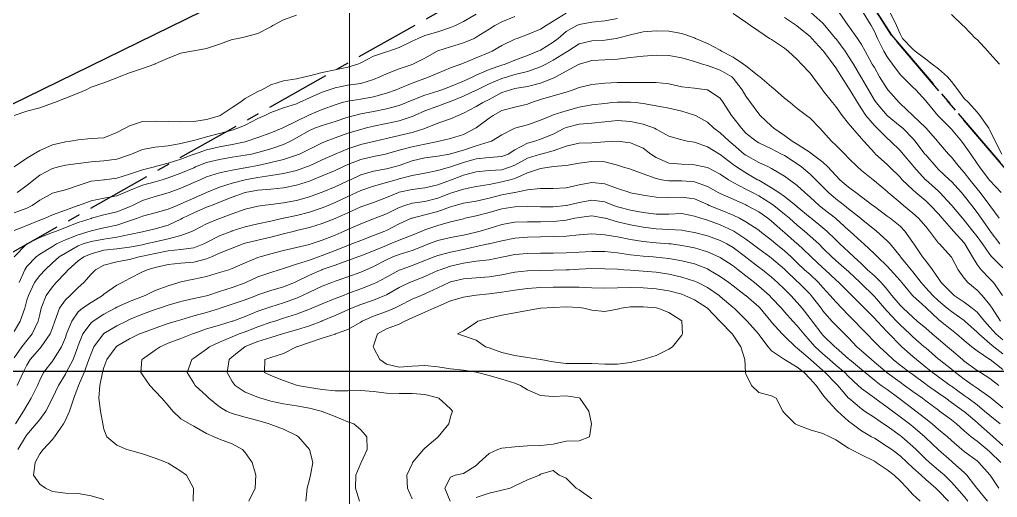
# Model space of a CAD drawing. Header units: centimetres. Extents: x 0 to 642158, y -847 to 649707.
# Drawn here: x 617053.97 to 617092.04, y 620740.89 to 620759.48 of the extents above; entities that cross this region are included whole.
import ezdxf

# ---------------------------------------------------------------- set-up
doc = ezdxf.new("R2010")
doc.units = ezdxf.units.CM
doc.header["$MEASUREMENT"] = 0
doc.linetypes.add('CENTERX2', pattern=[4, 2.5, -0.5, 0.5, -0.5])
doc.layers.add('MEV_grille', color=254, linetype='Continuous', lineweight=9)
doc.layers.add('WAL_topographie 0.5', color=253, linetype='Continuous', lineweight=20)
doc.layers.add('SPW_parcellaire cadastral', color=7, linetype='CENTERX2', lineweight=25, true_color=0xff0542)
picture_1 = doc.add_image_def('image2.png', size_in_pixel=(6614, 11023))

# ---------------------------------------------------------------- blocks, each defined once
blk = doc.blocks.new('*U112')
at = {"layer": 'MEV_grille', "transparency": 33554687}
blk.add_lwpolyline([(0, 1825.476), (0, -1825.476)], dxfattribs=at)
blk = doc.blocks.new('*U113')
at = {"layer": 'MEV_grille', "color": 0, "linetype": 'ByBlock', "lineweight": -2, "transparency": 16777216}
blk.add_blockref('*U112', (1700, 0), dxfattribs=at)

msp = doc.modelspace()

# ---------------------------------------------------------------- linework, layer by layer
msp.add_lwpolyline([(616959.655, 620703.552), (616982.944, 620718.069), (617008.046, 620732.586), (617035.72, 620747.406), (617113.599, 620785.514), (617149.59, 620803.66), (617192.99, 620824.68), (617220.21, 620838.29), (617257.26, 620856.739), (617304.592, 620879.574), (617342.397, 620898.93)])
at = {"layer": 'SPW_parcellaire cadastral'}
for points in [[(617082.838, 620766.859), (617087.915, 620758.877), (617126.08, 620714.089), (617140.94, 620702.104), (617180.2, 620666.244), (617198.721, 620649.645), (617202.743, 620647.528), (617211.738, 620638.85), (617219.57, 620629.325), (617224.544, 620619.8), (617242.443, 620568.633), (617131.683, 620480.394), (616973.114, 620705.004), (617082.838, 620766.859)], [(617180.2, 620666.244), (617140.94, 620702.104), (617126.08, 620714.089), (617087.915, 620758.877), (617082.838, 620766.859)]]:
    msp.add_lwpolyline(points, dxfattribs=at)
at = {"layer": 'WAL_topographie 0.5'}
for points in [[(617053.75, 620751.962), (617054.25, 620752.141), (617054.455, 620752.25), (617054.75, 620752.454), (617055.25, 620752.725), (617055.345, 620752.75), (617055.75, 620752.862), (617056.25, 620753.028), (617056.75, 620753.191), (617057.25, 620753.246), (617057.279, 620753.25), (617057.75, 620753.307), (617058.25, 620753.469), (617058.75, 620753.63), (617059.223, 620753.75), (617059.25, 620753.758), (617059.75, 620753.9), (617060.25, 620754.052), (617060.75, 620754.238), (617060.782, 620754.25), (617061.25, 620754.408), (617061.75, 620754.527), (617062.25, 620754.62), (617062.75, 620754.728), (617062.83, 620754.75), (617063.25, 620754.893), (617063.75, 620755.07), (617064.19, 620755.25), (617064.25, 620755.276), (617064.75, 620755.533), (617065.2, 620755.75), (617065.25, 620755.774), (617065.75, 620755.982), (617066.25, 620756.167), (617066.534, 620756.25), (617066.75, 620756.308), (617067.25, 620756.386), (617067.75, 620756.48), (617068.25, 620756.622), (617068.625, 620756.75), (617068.75, 620756.801), (617069.25, 620757.006), (617069.75, 620757.19), (617069.917, 620757.25), (617070.25, 620757.398), (617070.75, 620757.606), (617071.152, 620757.75), (617071.25, 620757.783), (617071.75, 620757.987), (617072.25, 620758.199), (617072.365, 620758.25), (617072.75, 620758.474), (617073.25, 620758.716), (617073.343, 620758.75), (617073.75, 620758.899), (617074.25, 620759.106), (617074.472, 620759.25), (617074.75, 620759.412), (617075.25, 620759.723)], [(617053.75, 620753.75), (617054.25, 620754.092), (617054.514, 620754.25), (617054.75, 620754.39), (617055.25, 620754.606), (617055.75, 620754.723), (617055.95, 620754.75), (617056.25, 620754.807), (617056.75, 620754.848), (617057.25, 620754.885), (617057.75, 620755.082), (617058.084, 620755.25), (617058.25, 620755.346), (617058.75, 620755.511), (617059.25, 620755.533), (617059.75, 620755.512), (617060.25, 620755.5), (617060.75, 620755.519), (617061.25, 620755.596), (617061.75, 620755.74), (617061.774, 620755.75), (617062.25, 620756.058), (617062.544, 620756.25), (617062.75, 620756.411), (617063.25, 620756.686), (617063.397, 620756.75), (617063.75, 620756.943), (617064.25, 620757.102), (617064.75, 620757.181), (617065.072, 620757.25), (617065.25, 620757.293), (617065.75, 620757.421), (617066.25, 620757.53), (617066.75, 620757.634), (617067.137, 620757.75), (617067.25, 620757.802), (617067.75, 620758.053), (617068.25, 620758.221), (617068.343, 620758.25), (617068.75, 620758.399), (617069.25, 620758.639), (617069.482, 620758.75), (617069.75, 620758.859), (617070.25, 620759.009), (617070.75, 620759.167), (617070.945, 620759.25), (617071.25, 620759.4), (617071.75, 620759.693)], [(617081.75, 620759.713), (617082.25, 620759.381), (617082.434, 620759.25), (617082.75, 620759.026), (617083.167, 620758.75), (617083.25, 620758.699), (617083.75, 620758.362), (617083.891, 620758.25), (617084.25, 620757.923), (617084.417, 620757.75), (617084.75, 620757.393), (617084.858, 620757.25), (617085.228, 620756.75), (617085.25, 620756.725), (617085.62, 620756.25), (617085.75, 620756.099), (617086.001, 620755.75), (617086.25, 620755.443), (617086.394, 620755.25), (617086.75, 620754.852), (617086.839, 620754.75), (617087.25, 620754.298), (617087.298, 620754.25), (617087.75, 620753.845), (617087.846, 620753.75), (617088.25, 620753.343), (617088.33, 620753.25), (617088.75, 620752.85), (617088.861, 620752.75), (617089.25, 620752.422), (617089.433, 620752.25), (617089.75, 620751.919), (617089.894, 620751.75), (617090.25, 620751.341), (617090.332, 620751.25), (617090.75, 620750.788), (617090.779, 620750.75), (617091.07, 620750.25), (617091.25, 620749.956), (617091.409, 620749.75), (617091.75, 620749.4), (617091.889, 620749.25), (617092.241, 620748.75)], [(617084.78, 620759.75), (617085.25, 620759.335), (617085.326, 620759.25), (617085.742, 620758.75), (617085.75, 620758.741), (617086.115, 620758.25), (617086.25, 620758.046), (617086.432, 620757.75), (617086.728, 620757.25), (617086.75, 620757.214), (617087.02, 620756.75), (617087.25, 620756.345), (617087.315, 620756.25), (617087.75, 620755.75), (617087.75, 620755.75), (617088.25, 620755.338), (617088.353, 620755.25), (617088.75, 620754.855), (617088.842, 620754.75), (617089.222, 620754.25), (617089.25, 620754.215), (617089.651, 620753.75), (617089.75, 620753.653), (617090.173, 620753.25), (617090.25, 620753.177), (617090.64, 620752.75), (617090.75, 620752.622), (617091.043, 620752.25), (617091.25, 620751.977), (617091.409, 620751.75), (617091.75, 620751.269), (617091.764, 620751.25), (617092.134, 620750.75)], [(617085.876, 620759.75), (617086.235, 620759.25), (617086.25, 620759.231), (617086.597, 620758.75), (617086.75, 620758.515), (617086.896, 620758.25), (617087.171, 620757.75), (617087.25, 620757.61), (617087.456, 620757.25), (617087.75, 620756.789), (617087.781, 620756.75), (617088.211, 620756.25), (617088.25, 620756.213), (617088.749, 620755.75), (617088.75, 620755.749), (617089.25, 620755.267), (617089.266, 620755.25), (617089.705, 620754.75), (617089.75, 620754.694), (617090.134, 620754.25), (617090.25, 620754.125), (617090.558, 620753.75), (617090.75, 620753.534), (617090.963, 620753.25), (617091.25, 620752.891), (617091.367, 620752.75), (617091.749, 620752.25), (617091.75, 620752.249), (617092.104, 620751.75)], [(617086.816, 620759.75), (617087.131, 620759.25), (617087.25, 620759.016), (617087.372, 620758.75), (617087.623, 620758.25), (617087.75, 620758.026), (617087.955, 620757.75), (617088.25, 620757.341), (617088.346, 620757.25), (617088.75, 620756.856), (617088.872, 620756.75), (617089.25, 620756.32), (617089.302, 620756.25), (617089.718, 620755.75), (617089.75, 620755.717), (617090.214, 620755.25), (617090.25, 620755.211), (617090.644, 620754.75), (617090.75, 620754.613), (617091.009, 620754.25), (617091.25, 620753.887), (617091.344, 620753.75), (617091.722, 620753.25), (617091.75, 620753.216), (617092.183, 620752.75)], [(617087.87, 620759.75), (617088.117, 620759.25), (617088.25, 620758.921), (617088.348, 620758.75), (617088.75, 620758.329), (617088.846, 620758.25), (617089.25, 620757.94), (617089.496, 620757.75), (617089.75, 620757.559), (617090.101, 620757.25), (617090.25, 620757.071), (617090.501, 620756.75), (617090.75, 620756.414), (617090.914, 620756.25), (617091.25, 620755.877), (617091.361, 620755.75), (617091.709, 620755.25), (617091.75, 620755.173), (617091.959, 620754.75), (617092.212, 620754.25)], [(617090.25, 620759.676), (617090.701, 620759.25), (617090.75, 620759.206), (617091.183, 620758.75), (617091.25, 620758.699), (617091.668, 620758.25), (617091.75, 620758.157), (617092.127, 620757.75)], [(617053.75, 620755.75), (617054.25, 620755.919), (617054.75, 620756.05), (617055.25, 620756.222), (617055.321, 620756.25), (617055.75, 620756.42), (617056.25, 620756.612), (617056.556, 620756.75), (617056.75, 620756.846), (617057.25, 620757.023), (617057.75, 620757.21), (617057.85, 620757.25), (617058.25, 620757.403), (617058.75, 620757.575), (617059.234, 620757.75), (617059.25, 620757.756), (617059.75, 620757.98), (617060.25, 620758.169), (617060.659, 620758.25), (617060.75, 620758.266), (617061.25, 620758.361), (617061.75, 620758.525), (617062.25, 620758.701), (617062.482, 620758.75), (617062.75, 620758.806), (617063.25, 620758.942), (617063.75, 620759.196), (617063.826, 620759.25), (617064.25, 620759.464), (617064.75, 620759.653)], [(617053.75, 620751.279), (617054.25, 620751.469), (617054.75, 620751.672), (617054.958, 620751.75), (617055.25, 620751.886), (617055.75, 620752.061), (617056.25, 620752.245), (617056.265, 620752.25), (617056.75, 620752.434), (617057.25, 620752.528), (617057.75, 620752.618), (617058.063, 620752.75), (617058.25, 620752.826), (617058.75, 620753.033), (617059.25, 620753.166), (617059.52, 620753.25), (617059.75, 620753.321), (617060.25, 620753.501), (617060.75, 620753.718), (617060.823, 620753.75), (617061.25, 620753.914), (617061.75, 620754.038), (617062.25, 620754.121), (617062.75, 620754.2), (617062.998, 620754.25), (617063.25, 620754.309), (617063.75, 620754.451), (617064.25, 620754.625), (617064.51, 620754.75), (617064.75, 620754.879), (617065.25, 620755.161), (617065.455, 620755.25), (617065.75, 620755.359), (617066.25, 620755.514), (617066.75, 620755.678), (617067.011, 620755.75), (617067.25, 620755.81), (617067.75, 620755.907), (617068.25, 620756.01), (617068.75, 620756.141), (617069.027, 620756.25), (617069.25, 620756.344), (617069.75, 620756.545), (617070.25, 620756.697), (617070.409, 620756.75), (617070.75, 620756.879), (617071.25, 620757.086), (617071.619, 620757.25), (617071.75, 620757.313), (617072.25, 620757.534), (617072.75, 620757.712), (617072.873, 620757.75), (617073.25, 620757.907), (617073.75, 620758.086), (617074.153, 620758.25), (617074.25, 620758.295), (617074.75, 620758.605), (617074.933, 620758.75), (617075.25, 620759.012), (617075.666, 620759.25), (617075.75, 620759.289), (617076.25, 620759.384), (617076.75, 620759.426), (617077.25, 620759.524)], [(617053.873, 620752.75), (617054.25, 620753.027), (617054.524, 620753.25), (617054.75, 620753.421), (617055.25, 620753.688), (617055.481, 620753.75), (617055.75, 620753.814), (617056.25, 620753.881), (617056.75, 620753.952), (617057.25, 620753.98), (617057.75, 620754.047), (617058.25, 620754.224), (617058.325, 620754.25), (617058.75, 620754.423), (617059.25, 620754.522), (617059.75, 620754.572), (617060.25, 620754.657), (617060.625, 620754.75), (617060.75, 620754.782), (617061.25, 620754.92), (617061.75, 620755.051), (617062.25, 620755.181), (617062.47, 620755.25), (617062.75, 620755.375), (617063.25, 620755.634), (617063.513, 620755.75), (617063.75, 620755.866), (617064.25, 620756.041), (617064.75, 620756.204), (617064.86, 620756.25), (617065.25, 620756.429), (617065.75, 620756.654), (617066.02, 620756.75), (617066.25, 620756.826), (617066.75, 620756.923), (617067.25, 620756.997), (617067.75, 620757.144), (617068.001, 620757.25), (617068.25, 620757.371), (617068.75, 620757.569), (617069.25, 620757.735), (617069.285, 620757.75), (617069.75, 620757.981), (617070.232, 620758.25), (617070.25, 620758.259), (617070.75, 620758.422), (617071.25, 620758.572), (617071.667, 620758.75), (617071.75, 620758.791), (617072.25, 620759.11), (617072.477, 620759.25), (617072.75, 620759.394), (617073.25, 620759.597)], [(617083.75, 620759.558), (617084.218, 620759.25), (617084.25, 620759.227), (617084.75, 620758.816), (617084.817, 620758.75), (617085.25, 620758.281), (617085.275, 620758.25), (617085.648, 620757.75), (617085.75, 620757.607), (617085.972, 620757.25), (617086.25, 620756.828), (617086.297, 620756.75), (617086.59, 620756.25), (617086.75, 620756.007), (617086.918, 620755.75), (617087.25, 620755.36), (617087.366, 620755.25), (617087.75, 620754.869), (617087.88, 620754.75), (617088.25, 620754.39), (617088.375, 620754.25), (617088.75, 620753.803), (617088.791, 620753.75), (617089.247, 620753.25), (617089.25, 620753.247), (617089.75, 620752.799), (617089.801, 620752.75), (617090.25, 620752.265), (617090.263, 620752.25), (617090.683, 620751.75), (617090.75, 620751.676), (617091.091, 620751.25), (617091.25, 620751.041), (617091.459, 620750.75), (617091.75, 620750.338), (617091.824, 620750.25), (617092.25, 620749.819)], [(617053.755, 620750.25), (617054.245, 620750.75), (617054.25, 620750.753), (617054.75, 620751.006), (617055.25, 620751.195), (617055.401, 620751.25), (617055.75, 620751.391), (617056.25, 620751.591), (617056.75, 620751.747), (617056.765, 620751.75), (617057.25, 620751.878), (617057.75, 620752.002), (617058.25, 620752.2), (617058.358, 620752.25), (617058.75, 620752.445), (617059.25, 620752.592), (617059.75, 620752.735), (617059.79, 620752.75), (617060.25, 620752.918), (617060.75, 620753.136), (617060.995, 620753.25), (617061.25, 620753.36), (617061.75, 620753.521), (617062.25, 620753.624), (617062.75, 620753.712), (617062.964, 620753.75), (617063.25, 620753.805), (617063.75, 620753.917), (617064.25, 620754.041), (617064.75, 620754.201), (617064.868, 620754.25), (617065.25, 620754.441), (617065.75, 620754.684), (617065.908, 620754.75), (617066.25, 620754.882), (617066.75, 620755.058), (617067.25, 620755.206), (617067.429, 620755.25), (617067.75, 620755.328), (617068.25, 620755.437), (617068.75, 620755.544), (617069.25, 620755.708), (617069.342, 620755.75), (617069.75, 620755.932), (617070.25, 620756.112), (617070.629, 620756.25), (617070.75, 620756.291), (617071.25, 620756.497), (617071.75, 620756.728), (617071.791, 620756.75), (617072.25, 620756.975), (617072.75, 620757.186), (617072.964, 620757.25), (617073.25, 620757.337), (617073.75, 620757.46), (617074.25, 620757.642), (617074.459, 620757.75), (617074.75, 620757.902), (617075.25, 620758.21), (617075.317, 620758.25), (617075.75, 620758.538), (617076.25, 620758.659), (617076.75, 620758.682), (617077.191, 620758.75), (617077.25, 620758.759), (617077.75, 620758.89), (617078.25, 620758.998), (617078.75, 620759.046), (617079.25, 620759.032), (617079.75, 620758.944), (617080.25, 620758.766), (617080.283, 620758.75), (617080.75, 620758.555), (617081.25, 620758.286), (617081.304, 620758.25), (617081.75, 620758.024), (617082.152, 620757.75), (617082.25, 620757.674), (617082.75, 620757.282), (617082.79, 620757.25), (617083.25, 620756.857), (617083.385, 620756.75), (617083.75, 620756.428), (617083.972, 620756.25), (617084.25, 620756.025), (617084.61, 620755.75), (617084.75, 620755.642), (617085.125, 620755.25), (617085.25, 620755.124), (617085.582, 620754.75), (617085.75, 620754.595), (617086.095, 620754.25), (617086.25, 620754.089), (617086.59, 620753.75), (617086.75, 620753.613), (617087.198, 620753.25), (617087.25, 620753.211), (617087.75, 620752.792), (617087.794, 620752.75), (617088.25, 620752.359), (617088.38, 620752.25), (617088.75, 620751.949), (617088.973, 620751.75), (617089.25, 620751.431), (617089.396, 620751.25), (617089.75, 620750.783), (617089.781, 620750.75), (617090.239, 620750.25), (617090.25, 620750.234), (617090.51, 620749.75), (617090.75, 620749.423), (617090.896, 620749.25), (617091.25, 620748.952), (617091.444, 620748.75), (617091.75, 620748.388), (617091.838, 620748.25), (617092.159, 620747.75)], [(617053.945, 620749.25), (617054.168, 620749.75), (617054.25, 620749.874), (617054.609, 620750.25), (617054.75, 620750.355), (617055.25, 620750.658), (617055.406, 620750.75), (617055.75, 620750.906), (617056.25, 620751.109), (617056.72, 620751.25), (617056.75, 620751.26), (617057.25, 620751.373), (617057.75, 620751.486), (617058.25, 620751.644), (617058.555, 620751.75), (617058.75, 620751.829), (617059.25, 620751.962), (617059.75, 620752.105), (617060.098, 620752.25), (617060.25, 620752.311), (617060.75, 620752.531), (617061.244, 620752.75), (617061.25, 620752.753), (617061.75, 620752.961), (617062.25, 620753.114), (617062.745, 620753.25), (617062.75, 620753.251), (617063.25, 620753.34), (617063.75, 620753.409), (617064.25, 620753.496), (617064.75, 620753.611), (617065.133, 620753.75), (617065.25, 620753.796), (617065.75, 620754.026), (617066.25, 620754.247), (617066.257, 620754.25), (617066.75, 620754.457), (617067.25, 620754.619), (617067.75, 620754.735), (617067.814, 620754.75), (617068.25, 620754.854), (617068.75, 620754.97), (617069.25, 620755.082), (617069.75, 620755.242), (617069.772, 620755.25), (617070.25, 620755.451), (617070.75, 620755.623), (617071.041, 620755.75), (617071.25, 620755.834), (617071.75, 620756.093), (617072.011, 620756.25), (617072.25, 620756.374), (617072.75, 620756.641), (617073.087, 620756.75), (617073.25, 620756.794), (617073.75, 620756.87), (617074.25, 620757), (617074.75, 620757.199), (617074.854, 620757.25), (617075.25, 620757.468), (617075.75, 620757.743), (617075.772, 620757.75), (617076.25, 620757.887), (617076.75, 620757.912), (617077.25, 620757.944), (617077.75, 620757.999), (617078.25, 620758.05), (617078.75, 620758.098), (617079.25, 620758.087), (617079.75, 620757.989), (617080.25, 620757.847), (617080.558, 620757.75), (617080.75, 620757.693), (617081.25, 620757.515), (617081.699, 620757.25), (617081.75, 620757.201), (617082.108, 620756.75), (617082.25, 620756.495), (617082.433, 620756.25), (617082.75, 620755.813), (617082.802, 620755.75), (617083.25, 620755.327), (617083.331, 620755.25), (617083.75, 620754.968), (617084.046, 620754.75), (617084.25, 620754.632), (617084.75, 620754.312), (617084.831, 620754.25), (617085.25, 620753.933), (617085.437, 620753.75), (617085.75, 620753.41), (617085.91, 620753.25), (617086.25, 620752.96), (617086.529, 620752.75), (617086.75, 620752.59), (617087.19, 620752.25), (617087.25, 620752.205), (617087.75, 620751.838), (617087.866, 620751.75), (617088.25, 620751.439), (617088.442, 620751.25), (617088.75, 620750.812), (617088.791, 620750.75), (617089.13, 620750.25), (617089.25, 620750.088), (617089.51, 620749.75), (617089.75, 620749.402), (617089.856, 620749.25), (617090.25, 620748.846), (617090.36, 620748.75), (617090.75, 620748.488), (617091.059, 620748.25), (617091.25, 620748.094), (617091.533, 620747.75), (617091.75, 620747.515), (617091.98, 620747.25), (617092.25, 620747.015)], [(617053.75, 620747.345), (617053.987, 620747.75), (617054.166, 620748.25), (617054.25, 620748.559), (617054.309, 620748.75), (617054.553, 620749.25), (617054.75, 620749.523), (617054.957, 620749.75), (617055.25, 620750.01), (617055.513, 620750.25), (617055.75, 620750.397), (617056.25, 620750.673), (617056.445, 620750.75), (617056.75, 620750.845), (617057.25, 620750.942), (617057.75, 620751.02), (617058.25, 620751.121), (617058.75, 620751.228), (617058.859, 620751.25), (617059.25, 620751.342), (617059.75, 620751.487), (617060.25, 620751.714), (617060.317, 620751.75), (617060.75, 620751.956), (617061.25, 620752.176), (617061.434, 620752.25), (617061.75, 620752.375), (617062.25, 620752.565), (617062.748, 620752.75), (617062.75, 620752.751), (617063.25, 620752.843), (617063.75, 620752.884), (617064.25, 620752.939), (617064.75, 620753.033), (617065.25, 620753.199), (617065.374, 620753.25), (617065.75, 620753.406), (617066.25, 620753.61), (617066.556, 620753.75), (617066.75, 620753.837), (617067.25, 620754.038), (617067.75, 620754.155), (617068.221, 620754.25), (617068.25, 620754.256), (617068.75, 620754.401), (617069.25, 620754.532), (617069.75, 620754.635), (617070.25, 620754.739), (617070.308, 620754.75), (617070.75, 620754.856), (617071.25, 620755.005), (617071.719, 620755.25), (617071.75, 620755.269), (617072.25, 620755.65), (617072.405, 620755.75), (617072.75, 620755.939), (617073.25, 620756.074), (617073.75, 620756.185), (617073.903, 620756.25), (617074.25, 620756.368), (617074.75, 620756.513), (617075.25, 620756.661), (617075.521, 620756.75), (617075.75, 620756.843), (617076.25, 620756.959), (617076.75, 620757.002), (617077.25, 620757.031), (617077.75, 620757.034), (617078.25, 620757.031), (617078.75, 620757.037), (617079.25, 620756.976), (617079.75, 620756.869), (617080.25, 620756.817), (617080.73, 620756.75), (617080.75, 620756.747), (617081.25, 620756.422), (617081.369, 620756.25), (617081.69, 620755.75), (617081.75, 620755.674), (617082.071, 620755.25), (617082.25, 620755.065), (617082.651, 620754.75), (617082.75, 620754.688), (617083.25, 620754.449), (617083.631, 620754.25), (617083.75, 620754.188), (617084.25, 620753.864), (617084.411, 620753.75), (617084.75, 620753.467), (617084.978, 620753.25), (617085.25, 620752.973), (617085.468, 620752.75), (617085.75, 620752.505), (617086.083, 620752.25), (617086.25, 620752.12), (617086.708, 620751.75), (617086.75, 620751.713), (617087.25, 620751.317), (617087.338, 620751.25), (617087.75, 620750.874), (617087.863, 620750.75), (617088.25, 620750.282), (617088.273, 620750.25), (617088.682, 620749.75), (617088.75, 620749.666), (617089.07, 620749.25), (617089.25, 620749.05), (617089.523, 620748.75), (617089.75, 620748.538), (617090.091, 620748.25), (617090.25, 620748.118), (617090.75, 620747.773), (617090.777, 620747.75), (617091.25, 620747.321), (617091.315, 620747.25), (617091.75, 620746.882), (617091.904, 620746.75), (617092.25, 620746.477)], [(617053.75, 620746.315), (617054.06, 620746.75), (617054.25, 620746.998), (617054.455, 620747.25), (617054.693, 620747.75), (617054.75, 620748.012), (617054.803, 620748.25), (617055.003, 620748.75), (617055.25, 620749.088), (617055.392, 620749.25), (617055.75, 620749.632), (617055.856, 620749.75), (617056.25, 620750.097), (617056.465, 620750.25), (617056.75, 620750.371), (617057.25, 620750.503), (617057.75, 620750.567), (617058.25, 620750.632), (617058.75, 620750.723), (617058.877, 620750.75), (617059.25, 620750.838), (617059.75, 620750.953), (617060.25, 620751.076), (617060.703, 620751.25), (617060.75, 620751.273), (617061.25, 620751.533), (617061.75, 620751.736), (617061.79, 620751.75), (617062.25, 620751.92), (617062.75, 620752.102), (617063.25, 620752.223), (617063.426, 620752.25), (617063.75, 620752.292), (617064.25, 620752.352), (617064.75, 620752.439), (617065.25, 620752.581), (617065.713, 620752.75), (617065.75, 620752.765), (617066.25, 620752.973), (617066.75, 620753.202), (617066.852, 620753.25), (617067.25, 620753.436), (617067.75, 620753.577), (617068.25, 620753.672), (617068.552, 620753.75), (617068.75, 620753.808), (617069.25, 620753.98), (617069.75, 620754.095), (617070.25, 620754.17), (617070.713, 620754.25), (617070.75, 620754.256), (617071.25, 620754.395), (617071.75, 620754.563), (617072.25, 620754.721), (617072.34, 620754.75), (617072.75, 620754.996), (617073.25, 620755.249), (617073.254, 620755.25), (617073.75, 620755.384), (617074.25, 620755.565), (617074.695, 620755.75), (617074.75, 620755.771), (617075.25, 620755.936), (617075.75, 620756.073), (617076.25, 620756.161), (617076.75, 620756.219), (617077.06, 620756.25), (617077.25, 620756.27), (617077.75, 620756.271), (617077.948, 620756.25), (617078.25, 620756.215), (617078.75, 620756.129), (617079.25, 620756.031), (617079.75, 620755.918), (617080.25, 620755.767), (617080.288, 620755.75), (617080.75, 620755.489), (617081.003, 620755.25), (617081.25, 620755.079), (617081.592, 620754.75), (617081.75, 620754.618), (617082.186, 620754.25), (617082.25, 620754.203), (617082.75, 620753.926), (617083.128, 620753.75), (617083.25, 620753.687), (617083.75, 620753.391), (617083.941, 620753.25), (617084.25, 620753.02), (617084.545, 620752.75), (617084.75, 620752.573), (617085.1, 620752.25), (617085.25, 620752.127), (617085.743, 620751.75), (617085.75, 620751.744), (617086.25, 620751.29), (617086.295, 620751.25), (617086.75, 620750.834), (617086.845, 620750.75), (617087.25, 620750.371), (617087.372, 620750.25), (617087.75, 620749.89), (617087.879, 620749.75), (617088.25, 620749.33), (617088.315, 620749.25), (617088.733, 620748.75), (617088.75, 620748.733), (617089.25, 620748.275), (617089.277, 620748.25), (617089.75, 620747.811), (617089.825, 620747.75), (617090.25, 620747.412), (617090.455, 620747.25), (617090.75, 620746.991), (617091.042, 620746.75), (617091.25, 620746.591), (617091.75, 620746.259), (617091.762, 620746.25), (617092.25, 620745.869)], [(617053.87, 620745.25), (617054.104, 620745.75), (617054.25, 620746.038), (617054.38, 620746.25), (617054.75, 620746.68), (617054.812, 620746.75), (617055.157, 620747.25), (617055.25, 620747.489), (617055.343, 620747.75), (617055.526, 620748.25), (617055.75, 620748.576), (617055.938, 620748.75), (617056.25, 620749.052), (617056.467, 620749.25), (617056.75, 620749.577), (617056.922, 620749.75), (617057.25, 620749.92), (617057.75, 620750.052), (617058.25, 620750.15), (617058.624, 620750.25), (617058.75, 620750.275), (617059.25, 620750.385), (617059.75, 620750.483), (617060.25, 620750.536), (617060.75, 620750.603), (617061.142, 620750.75), (617061.25, 620750.804), (617061.75, 620751.062), (617062.231, 620751.25), (617062.25, 620751.257), (617062.75, 620751.421), (617063.25, 620751.537), (617063.75, 620751.641), (617064.236, 620751.75), (617064.25, 620751.753), (617064.75, 620751.864), (617065.25, 620751.993), (617065.75, 620752.155), (617065.986, 620752.25), (617066.25, 620752.358), (617066.75, 620752.592), (617067.091, 620752.75), (617067.25, 620752.824), (617067.75, 620752.994), (617068.25, 620753.138), (617068.628, 620753.25), (617068.75, 620753.284), (617069.25, 620753.409), (617069.75, 620753.505), (617070.25, 620753.605), (617070.745, 620753.75), (617070.75, 620753.751), (617071.25, 620753.915), (617071.75, 620754.056), (617072.25, 620754.111), (617072.75, 620754.147), (617072.992, 620754.25), (617073.25, 620754.406), (617073.75, 620754.672), (617074.025, 620754.75), (617074.25, 620754.822), (617074.75, 620755.026), (617075.191, 620755.25), (617075.25, 620755.278), (617075.75, 620755.413), (617076.25, 620755.455), (617076.75, 620755.508), (617077.25, 620755.556), (617077.75, 620755.521), (617078.25, 620755.408), (617078.685, 620755.25), (617078.75, 620755.217), (617079.25, 620754.945), (617079.75, 620754.796), (617079.965, 620754.75), (617080.25, 620754.705), (617080.75, 620754.531), (617081.223, 620754.25), (617081.25, 620754.235), (617081.75, 620753.842), (617081.877, 620753.75), (617082.25, 620753.512), (617082.706, 620753.25), (617082.75, 620753.226), (617083.25, 620752.935), (617083.526, 620752.75), (617083.75, 620752.596), (617084.189, 620752.25), (617084.25, 620752.2), (617084.75, 620751.784), (617084.791, 620751.75), (617085.25, 620751.374), (617085.397, 620751.25), (617085.75, 620750.905), (617085.908, 620750.75), (617086.25, 620750.44), (617086.457, 620750.25), (617086.75, 620749.975), (617086.986, 620749.75), (617087.25, 620749.509), (617087.516, 620749.25), (617087.75, 620748.98), (617087.934, 620748.75), (617088.25, 620748.375), (617088.372, 620748.25), (617088.75, 620747.899), (617088.922, 620747.75), (617089.25, 620747.469), (617089.505, 620747.25), (617089.75, 620747.044), (617090.1, 620746.75), (617090.25, 620746.623), (617090.683, 620746.25), (617090.75, 620746.196), (617091.25, 620745.832), (617091.38, 620745.75), (617091.75, 620745.519), (617092.092, 620745.25)], [(617053.807, 620743.75), (617054.115, 620744.25), (617054.25, 620744.466), (617054.423, 620744.75), (617054.659, 620745.25), (617054.75, 620745.456), (617054.901, 620745.75), (617055.25, 620746.189), (617055.294, 620746.25), (617055.599, 620746.75), (617055.75, 620747.112), (617055.799, 620747.25), (617055.996, 620747.75), (617056.25, 620748.109), (617056.418, 620748.25), (617056.75, 620748.473), (617057.198, 620748.75), (617057.25, 620748.796), (617057.75, 620749.145), (617057.959, 620749.25), (617058.25, 620749.403), (617058.75, 620749.663), (617058.935, 620749.75), (617059.25, 620749.836), (617059.75, 620749.951), (617060.25, 620750.008), (617060.75, 620750.044), (617061.25, 620750.17), (617061.443, 620750.25), (617061.75, 620750.386), (617062.25, 620750.592), (617062.669, 620750.75), (617062.75, 620750.776), (617063.25, 620750.901), (617063.75, 620751.015), (617064.25, 620751.144), (617064.666, 620751.25), (617064.75, 620751.27), (617065.25, 620751.393), (617065.75, 620751.545), (617066.25, 620751.738), (617066.277, 620751.75), (617066.75, 620751.965), (617067.25, 620752.192), (617067.415, 620752.25), (617067.75, 620752.366), (617068.25, 620752.557), (617068.719, 620752.75), (617068.75, 620752.76), (617069.25, 620752.867), (617069.75, 620752.931), (617070.25, 620753.047), (617070.75, 620753.238), (617070.783, 620753.25), (617071.25, 620753.423), (617071.75, 620753.556), (617072.25, 620753.606), (617072.75, 620753.639), (617073.079, 620753.75), (617073.25, 620753.817), (617073.75, 620754.091), (617074.25, 620754.247), (617074.265, 620754.25), (617074.75, 620754.375), (617075.25, 620754.56), (617075.75, 620754.678), (617076.25, 620754.69), (617076.75, 620754.727), (617077.25, 620754.75), (617077.25, 620754.75), (617077.25, 620754.75), (617077.75, 620754.688), (617078.25, 620754.48), (617078.543, 620754.25), (617078.75, 620754.108), (617079.25, 620753.893), (617079.75, 620753.85), (617080.25, 620753.829), (617080.623, 620753.75), (617080.75, 620753.725), (617081.25, 620753.465), (617081.568, 620753.25), (617081.75, 620753.144), (617082.25, 620752.886), (617082.502, 620752.75), (617082.75, 620752.621), (617083.25, 620752.309), (617083.332, 620752.25), (617083.75, 620751.91), (617083.944, 620751.75), (617084.25, 620751.482), (617084.526, 620751.25), (617084.75, 620751.056), (617085.084, 620750.75), (617085.25, 620750.587), (617085.595, 620750.25), (617085.75, 620750.111), (617086.166, 620749.75), (617086.25, 620749.673), (617086.703, 620749.25), (617086.75, 620749.205), (617087.211, 620748.75), (617087.25, 620748.709), (617087.639, 620748.25), (617087.75, 620748.134), (617088.11, 620747.75), (617088.25, 620747.602), (617088.629, 620747.25), (617088.75, 620747.136), (617089.196, 620746.75), (617089.25, 620746.703), (617089.75, 620746.275), (617089.779, 620746.25), (617090.25, 620745.88), (617090.41, 620745.75), (617090.75, 620745.491), (617091.094, 620745.25), (617091.25, 620745.142), (617091.75, 620744.785), (617091.793, 620744.75), (617092.25, 620744.372)], [(617053.894, 620742.75), (617054.197, 620743.25), (617054.25, 620743.327), (617054.619, 620743.75), (617054.75, 620743.924), (617054.993, 620744.25), (617055.25, 620744.75), (617055.25, 620744.75), (617055.484, 620745.25), (617055.75, 620745.682), (617055.786, 620745.75), (617056.049, 620746.25), (617056.232, 620746.75), (617056.25, 620746.8), (617056.436, 620747.25), (617056.75, 620747.685), (617056.826, 620747.75), (617057.25, 620748.021), (617057.683, 620748.25), (617057.75, 620748.287), (617058.25, 620748.512), (617058.75, 620748.712), (617058.853, 620748.75), (617059.25, 620748.938), (617059.75, 620749.121), (617060.163, 620749.25), (617060.25, 620749.277), (617060.75, 620749.386), (617061.25, 620749.49), (617061.75, 620749.635), (617062.12, 620749.75), (617062.25, 620749.793), (617062.75, 620750.017), (617063.25, 620750.224), (617063.331, 620750.25), (617063.75, 620750.366), (617064.25, 620750.496), (617064.75, 620750.614), (617065.25, 620750.73), (617065.315, 620750.75), (617065.75, 620750.894), (617066.25, 620751.097), (617066.608, 620751.25), (617066.75, 620751.313), (617067.25, 620751.534), (617067.75, 620751.726), (617067.809, 620751.75), (617068.25, 620751.923), (617068.75, 620752.173), (617068.972, 620752.25), (617069.25, 620752.333), (617069.75, 620752.408), (617070.25, 620752.53), (617070.75, 620752.721), (617070.842, 620752.75), (617071.25, 620752.884), (617071.75, 620752.98), (617072.25, 620753.069), (617072.75, 620753.162), (617073.07, 620753.25), (617073.25, 620753.301), (617073.75, 620753.516), (617074.25, 620753.684), (617074.685, 620753.75), (617074.75, 620753.758), (617075.25, 620753.807), (617075.75, 620753.891), (617076.25, 620753.958), (617076.75, 620753.943), (617077.25, 620753.813), (617077.449, 620753.75), (617077.75, 620753.655), (617078.25, 620753.478), (617078.75, 620753.291), (617078.959, 620753.25), (617079.25, 620753.201), (617079.75, 620753.202), (617080.25, 620753.163), (617080.75, 620752.984), (617081.167, 620752.75), (617081.25, 620752.709), (617081.75, 620752.487), (617082.25, 620752.269), (617082.287, 620752.25), (617082.75, 620752), (617083.104, 620751.75), (617083.25, 620751.634), (617083.684, 620751.25), (617083.75, 620751.194), (617084.25, 620750.756), (617084.257, 620750.75), (617084.75, 620750.288), (617084.789, 620750.25), (617085.25, 620749.826), (617085.335, 620749.75), (617085.75, 620749.361), (617085.871, 620749.25), (617086.25, 620748.869), (617086.375, 620748.75), (617086.75, 620748.37), (617086.863, 620748.25), (617087.25, 620747.862), (617087.356, 620747.75), (617087.75, 620747.337), (617087.832, 620747.25), (617088.25, 620746.811), (617088.315, 620746.75), (617088.75, 620746.37), (617088.889, 620746.25), (617089.25, 620745.962), (617089.519, 620745.75), (617089.75, 620745.584), (617090.2, 620745.25), (617090.25, 620745.214), (617090.75, 620744.856), (617090.9, 620744.75), (617091.25, 620744.486), (617091.545, 620744.25), (617091.75, 620744.073), (617092.144, 620743.75)], [(617057.25, 620740.809), (617056.75, 620740.957), (617056.25, 620741.037), (617055.75, 620741.05), (617055.25, 620741.12), (617054.972, 620741.25), (617054.75, 620741.41), (617054.515, 620741.75), (617054.57, 620742.25), (617054.75, 620742.584), (617054.888, 620742.75), (617055.25, 620743.14), (617055.333, 620743.25), (617055.674, 620743.75), (617055.75, 620743.893), (617055.914, 620744.25), (617056.082, 620744.75), (617056.25, 620745.209), (617056.264, 620745.25), (617056.481, 620745.75), (617056.666, 620746.25), (617056.75, 620746.487), (617056.862, 620746.75), (617057.231, 620747.25), (617057.25, 620747.266), (617057.75, 620747.566), (617058.128, 620747.75), (617058.25, 620747.807), (617058.75, 620748.015), (617059.25, 620748.196), (617059.409, 620748.25), (617059.75, 620748.364), (617060.25, 620748.513), (617060.75, 620748.629), (617061.25, 620748.735), (617061.298, 620748.75), (617061.75, 620748.897), (617062.25, 620749.058), (617062.75, 620749.242), (617062.771, 620749.25), (617063.25, 620749.467), (617063.75, 620749.646), (617064.081, 620749.75), (617064.25, 620749.801), (617064.75, 620749.958), (617065.25, 620750.122), (617065.607, 620750.25), (617065.75, 620750.302), (617066.25, 620750.498), (617066.75, 620750.692), (617066.909, 620750.75), (617067.25, 620750.885), (617067.75, 620751.075), (617068.188, 620751.25), (617068.25, 620751.276), (617068.75, 620751.529), (617069.231, 620751.75), (617069.25, 620751.757), (617069.75, 620751.878), (617070.25, 620752.014), (617070.75, 620752.196), (617070.934, 620752.25), (617071.25, 620752.338), (617071.75, 620752.419), (617072.25, 620752.532), (617072.75, 620752.658), (617073.233, 620752.75), (617073.25, 620752.753), (617073.75, 620752.851), (617074.25, 620752.913), (617074.75, 620752.902), (617075.25, 620752.936), (617075.75, 620753.055), (617076.25, 620753.146), (617076.75, 620753.088), (617077.25, 620752.91), (617077.734, 620752.75), (617077.75, 620752.746), (617078.25, 620752.65), (617078.75, 620752.572), (617079.25, 620752.554), (617079.75, 620752.576), (617080.25, 620752.504), (617080.75, 620752.285), (617080.824, 620752.25), (617081.25, 620752.08), (617081.75, 620751.871), (617082.001, 620751.75), (617082.25, 620751.617), (617082.75, 620751.287), (617082.797, 620751.25), (617083.25, 620750.892), (617083.417, 620750.75), (617083.75, 620750.484), (617084.01, 620750.25), (617084.25, 620750.018), (617084.536, 620749.75), (617084.75, 620749.558), (617085.078, 620749.25), (617085.25, 620749.057), (617085.531, 620748.75), (617085.75, 620748.494), (617085.983, 620748.25), (617086.25, 620747.983), (617086.481, 620747.75), (617086.75, 620747.461), (617086.953, 620747.25), (617087.25, 620746.949), (617087.447, 620746.75), (617087.75, 620746.472), (617087.987, 620746.25), (617088.25, 620746.041), (617088.632, 620745.75), (617088.75, 620745.666), (617089.25, 620745.3), (617089.32, 620745.25), (617089.75, 620744.948), (617090.029, 620744.75), (617090.25, 620744.588), (617090.722, 620744.25), (617090.75, 620744.228), (617091.25, 620743.803), (617091.311, 620743.75), (617091.75, 620743.364), (617091.88, 620743.25), (617092.25, 620742.91)], [(617060.721, 620740.75), (617060.739, 620741.25), (617060.461, 620741.75), (617060.25, 620741.911), (617059.75, 620742.223), (617059.687, 620742.25), (617059.25, 620742.411), (617058.75, 620742.583), (617058.25, 620742.723), (617058.144, 620742.75), (617057.75, 620742.925), (617057.371, 620743.25), (617057.25, 620743.54), (617057.203, 620743.75), (617057.123, 620744.25), (617057.056, 620744.75), (617057.087, 620745.25), (617057.191, 620745.75), (617057.25, 620745.944), (617057.371, 620746.25), (617057.722, 620746.75), (617057.75, 620746.773), (617058.25, 620747.063), (617058.642, 620747.25), (617058.75, 620747.295), (617059.25, 620747.479), (617059.75, 620747.658), (617060.06, 620747.75), (617060.25, 620747.805), (617060.75, 620747.948), (617061.25, 620748.089), (617061.75, 620748.243), (617061.772, 620748.25), (617062.25, 620748.409), (617062.75, 620748.583), (617063.188, 620748.75), (617063.25, 620748.774), (617063.75, 620748.94), (617064.25, 620749.086), (617064.666, 620749.25), (617064.75, 620749.285), (617065.25, 620749.53), (617065.736, 620749.75), (617065.75, 620749.755), (617066.25, 620749.932), (617066.75, 620750.106), (617067.133, 620750.25), (617067.25, 620750.292), (617067.75, 620750.481), (617068.25, 620750.694), (617068.394, 620750.75), (617068.75, 620750.9), (617069.25, 620751.096), (617069.627, 620751.25), (617069.75, 620751.297), (617070.25, 620751.469), (617070.75, 620751.612), (617071.25, 620751.734), (617071.317, 620751.75), (617071.75, 620751.842), (617072.25, 620751.977), (617072.75, 620752.117), (617073.25, 620752.19), (617073.75, 620752.207), (617074.25, 620752.194), (617074.75, 620752.192), (617075.25, 620752.246), (617075.265, 620752.25), (617075.75, 620752.369), (617076.25, 620752.454), (617076.75, 620752.383), (617077.098, 620752.25), (617077.25, 620752.196), (617077.75, 620752.066), (617078.25, 620751.974), (617078.75, 620751.907), (617079.25, 620751.912), (617079.75, 620751.932), (617080.25, 620751.834), (617080.494, 620751.75), (617080.75, 620751.671), (617081.25, 620751.499), (617081.75, 620751.264), (617081.775, 620751.25), (617082.25, 620750.938), (617082.499, 620750.75), (617082.75, 620750.557), (617083.176, 620750.25), (617083.25, 620750.196), (617083.75, 620749.772), (617083.772, 620749.75), (617084.25, 620749.295), (617084.301, 620749.25), (617084.75, 620748.797), (617084.792, 620748.75), (617085.177, 620748.25), (617085.25, 620748.149), (617085.598, 620747.75), (617085.75, 620747.588), (617086.092, 620747.25), (617086.25, 620747.095), (617086.57, 620746.75), (617086.75, 620746.59), (617087.135, 620746.25), (617087.25, 620746.153), (617087.732, 620745.75), (617087.75, 620745.736), (617088.25, 620745.375), (617088.425, 620745.25), (617088.75, 620745.013), (617089.119, 620744.75), (617089.25, 620744.651), (617089.75, 620744.279), (617089.791, 620744.25), (617090.25, 620743.904), (617090.449, 620743.75), (617090.75, 620743.486), (617091.022, 620743.25), (617091.25, 620743.073), (617091.649, 620742.75), (617091.75, 620742.665), (617092.171, 620742.25)], [(617062.899, 620740.75), (617063.134, 620741.25), (617063.162, 620741.75), (617063.025, 620742.25), (617062.75, 620742.634), (617062.642, 620742.75), (617062.25, 620742.98), (617061.75, 620743.16), (617061.549, 620743.25), (617061.25, 620743.372), (617060.75, 620743.665), (617060.582, 620743.75), (617060.25, 620743.946), (617059.941, 620744.25), (617059.75, 620744.46), (617059.511, 620744.75), (617059.25, 620745.022), (617059.04, 620745.25), (617058.75, 620745.663), (617058.689, 620745.75), (617058.728, 620746.25), (617058.75, 620746.267), (617059.25, 620746.617), (617059.438, 620746.75), (617059.75, 620746.888), (617060.25, 620747.079), (617060.696, 620747.25), (617060.75, 620747.268), (617061.25, 620747.446), (617061.75, 620747.593), (617062.25, 620747.744), (617062.267, 620747.75), (617062.75, 620747.932), (617063.25, 620748.13), (617063.591, 620748.25), (617063.75, 620748.306), (617064.25, 620748.461), (617064.75, 620748.646), (617064.987, 620748.75), (617065.25, 620748.877), (617065.75, 620749.104), (617066.123, 620749.25), (617066.25, 620749.297), (617066.75, 620749.473), (617067.25, 620749.657), (617067.462, 620749.75), (617067.75, 620749.87), (617068.25, 620750.132), (617068.505, 620750.25), (617068.75, 620750.345), (617069.25, 620750.495), (617069.75, 620750.694), (617069.894, 620750.75), (617070.25, 620750.889), (617070.75, 620750.996), (617071.25, 620751.088), (617071.75, 620751.21), (617071.905, 620751.25), (617072.25, 620751.352), (617072.75, 620751.502), (617073.25, 620751.598), (617073.75, 620751.614), (617074.25, 620751.607), (617074.75, 620751.624), (617075.25, 620751.68), (617075.588, 620751.75), (617075.75, 620751.782), (617076.25, 620751.842), (617076.75, 620751.759), (617076.778, 620751.75), (617077.25, 620751.608), (617077.75, 620751.494), (617078.25, 620751.401), (617078.75, 620751.334), (617079.25, 620751.31), (617079.75, 620751.285), (617079.945, 620751.25), (617080.25, 620751.198), (617080.75, 620751.068), (617081.25, 620750.883), (617081.505, 620750.75), (617081.75, 620750.611), (617082.237, 620750.25), (617082.25, 620750.24), (617082.75, 620749.853), (617082.891, 620749.75), (617083.25, 620749.46), (617083.481, 620749.25), (617083.75, 620748.992), (617083.999, 620748.75), (617084.25, 620748.478), (617084.441, 620748.25), (617084.75, 620747.856), (617084.827, 620747.75), (617085.203, 620747.25), (617085.25, 620747.197), (617085.714, 620746.75), (617085.75, 620746.718), (617086.25, 620746.284), (617086.288, 620746.25), (617086.75, 620745.868), (617086.889, 620745.75), (617087.25, 620745.449), (617087.517, 620745.25), (617087.75, 620745.084), (617088.207, 620744.75), (617088.25, 620744.717), (617088.75, 620744.34), (617088.868, 620744.25), (617089.25, 620743.946), (617089.498, 620743.75), (617089.75, 620743.538), (617090.093, 620743.25), (617090.25, 620743.105), (617090.657, 620742.75), (617090.75, 620742.676), (617091.25, 620742.312), (617091.324, 620742.25), (617091.75, 620741.763), (617091.761, 620741.75), (617092.098, 620741.25)], [(617065.109, 620740.75), (617065.161, 620741.25), (617065.25, 620741.589), (617065.289, 620741.75), (617065.383, 620742.25), (617065.256, 620742.75), (617065.25, 620742.758), (617064.827, 620743.25), (617064.75, 620743.295), (617064.25, 620743.54), (617063.75, 620743.727), (617063.69, 620743.75), (617063.25, 620743.876), (617062.75, 620744.015), (617062.25, 620744.152), (617062.027, 620744.25), (617061.75, 620744.41), (617061.339, 620744.75), (617061.25, 620744.841), (617060.799, 620745.25), (617060.75, 620745.333), (617060.496, 620745.75), (617060.67, 620746.25), (617060.75, 620746.301), (617061.25, 620746.659), (617061.365, 620746.75), (617061.75, 620746.924), (617062.25, 620747.137), (617062.523, 620747.25), (617062.75, 620747.337), (617063.25, 620747.529), (617063.75, 620747.703), (617063.905, 620747.75), (617064.25, 620747.859), (617064.75, 620748.024), (617065.25, 620748.212), (617065.343, 620748.25), (617065.75, 620748.421), (617066.25, 620748.625), (617066.574, 620748.75), (617066.75, 620748.818), (617067.25, 620749.002), (617067.75, 620749.196), (617067.861, 620749.25), (617068.25, 620749.461), (617068.75, 620749.731), (617068.799, 620749.75), (617069.25, 620749.909), (617069.75, 620750.104), (617070.106, 620750.25), (617070.25, 620750.307), (617070.75, 620750.434), (617071.25, 620750.536), (617071.75, 620750.649), (617072.23, 620750.75), (617072.25, 620750.754), (617072.75, 620750.876), (617073.25, 620750.978), (617073.75, 620751.011), (617074.25, 620751.028), (617074.75, 620751.044), (617075.25, 620751.057), (617075.75, 620751.1), (617076.25, 620751.142), (617076.75, 620751.112), (617077.25, 620751.025), (617077.75, 620750.925), (617078.25, 620750.842), (617078.75, 620750.797), (617079.25, 620750.761), (617079.338, 620750.75), (617079.75, 620750.695), (617080.25, 620750.598), (617080.75, 620750.447), (617081.19, 620750.25), (617081.25, 620750.219), (617081.75, 620749.905), (617081.953, 620749.75), (617082.25, 620749.517), (617082.582, 620749.25), (617082.75, 620749.113), (617083.163, 620748.75), (617083.25, 620748.661), (617083.629, 620748.25), (617083.75, 620748.109), (617084.08, 620747.75), (617084.25, 620747.57), (617084.5, 620747.25), (617084.75, 620746.969), (617084.946, 620746.75), (617085.25, 620746.47), (617085.501, 620746.25), (617085.75, 620746.037), (617086.096, 620745.75), (617086.25, 620745.596), (617086.622, 620745.25), (617086.75, 620745.13), (617087.25, 620744.766), (617087.273, 620744.75), (617087.75, 620744.407), (617087.959, 620744.25), (617088.25, 620744.029), (617088.617, 620743.75), (617088.75, 620743.646), (617089.211, 620743.25), (617089.25, 620743.212), (617089.738, 620742.75), (617089.75, 620742.739), (617090.25, 620742.297), (617090.309, 620742.25), (617090.75, 620741.854), (617090.857, 620741.75), (617091.243, 620741.25), (617091.25, 620741.242), (617091.655, 620740.75)], [(617067.205, 620740.75), (617067.048, 620741.25), (617067.062, 620741.75), (617067.25, 620742.222), (617067.263, 620742.25), (617067.5, 620742.75), (617067.488, 620743.25), (617067.25, 620743.519), (617066.981, 620743.75), (617066.75, 620743.837), (617066.25, 620744.032), (617065.75, 620744.238), (617065.716, 620744.25), (617065.25, 620744.365), (617064.75, 620744.449), (617064.25, 620744.528), (617063.75, 620744.638), (617063.367, 620744.75), (617063.25, 620744.787), (617062.75, 620744.983), (617062.358, 620745.25), (617062.25, 620745.399), (617062.049, 620745.75), (617062.13, 620746.25), (617062.25, 620746.355), (617062.732, 620746.75), (617062.75, 620746.758), (617063.25, 620746.953), (617063.75, 620747.111), (617064.211, 620747.25), (617064.25, 620747.261), (617064.75, 620747.409), (617065.25, 620747.568), (617065.737, 620747.75), (617065.75, 620747.755), (617066.25, 620747.967), (617066.75, 620748.187), (617066.892, 620748.25), (617067.25, 620748.389), (617067.75, 620748.569), (617068.191, 620748.75), (617068.25, 620748.776), (617068.75, 620749.055), (617069.155, 620749.25), (617069.25, 620749.291), (617069.75, 620749.485), (617070.25, 620749.713), (617070.341, 620749.75), (617070.75, 620749.889), (617071.25, 620750.004), (617071.75, 620750.078), (617072.25, 620750.137), (617072.75, 620750.238), (617072.806, 620750.25), (617073.25, 620750.341), (617073.75, 620750.379), (617074.25, 620750.39), (617074.75, 620750.396), (617075.25, 620750.402), (617075.75, 620750.427), (617076.25, 620750.454), (617076.75, 620750.452), (617077.25, 620750.406), (617077.75, 620750.333), (617078.25, 620750.276), (617078.641, 620750.25), (617078.75, 620750.243), (617079.25, 620750.188), (617079.75, 620750.097), (617080.25, 620749.976), (617080.75, 620749.777), (617080.802, 620749.75), (617081.25, 620749.486), (617081.584, 620749.25), (617081.75, 620749.125), (617082.239, 620748.75), (617082.25, 620748.741), (617082.75, 620748.302), (617082.801, 620748.25), (617083.217, 620747.75), (617083.25, 620747.708), (617083.659, 620747.25), (617083.75, 620747.161), (617084.183, 620746.75), (617084.25, 620746.701), (617084.75, 620746.264), (617084.765, 620746.25), (617085.25, 620745.822), (617085.334, 620745.75), (617085.75, 620745.322), (617085.822, 620745.25), (617086.25, 620744.754), (617086.255, 620744.75), (617086.75, 620744.331), (617086.871, 620744.25), (617087.25, 620743.994), (617087.605, 620743.75), (617087.75, 620743.656), (617088.25, 620743.301), (617088.315, 620743.25), (617088.75, 620742.877), (617088.88, 620742.75), (617089.25, 620742.381), (617089.392, 620742.25), (617089.75, 620741.949), (617089.978, 620741.75), (617090.25, 620741.486), (617090.466, 620741.25), (617090.75, 620740.925), (617090.895, 620740.75)], [(617069.25, 620740.829), (617069.074, 620741.25), (617069.052, 620741.75), (617069.25, 620742.203), (617069.271, 620742.25), (617069.691, 620742.75), (617069.75, 620742.812), (617070.25, 620743.234), (617070.271, 620743.25), (617070.68, 620743.75), (617070.75, 620744.03), (617070.818, 620744.25), (617070.75, 620744.335), (617070.288, 620744.75), (617070.25, 620744.762), (617069.75, 620744.892), (617069.25, 620744.931), (617068.75, 620744.927), (617068.25, 620744.946), (617067.75, 620745.008), (617067.25, 620745.054), (617066.75, 620745.039), (617066.25, 620745.041), (617065.75, 620745.089), (617065.25, 620745.16), (617064.785, 620745.25), (617064.75, 620745.26), (617064.25, 620745.44), (617063.75, 620745.627), (617063.503, 620745.75), (617063.511, 620746.25), (617063.75, 620746.338), (617064.25, 620746.487), (617064.75, 620746.746), (617064.757, 620746.75), (617065.25, 620746.922), (617065.75, 620747.08), (617066.25, 620747.241), (617066.273, 620747.25), (617066.75, 620747.427), (617067.25, 620747.71), (617067.309, 620747.75), (617067.75, 620747.945), (617068.25, 620748.122), (617068.565, 620748.25), (617068.75, 620748.341), (617069.25, 620748.605), (617069.602, 620748.75), (617069.75, 620748.808), (617070.25, 620749.041), (617070.697, 620749.25), (617070.75, 620749.272), (617071.25, 620749.399), (617071.75, 620749.439), (617072.25, 620749.474), (617072.75, 620749.555), (617073.25, 620749.65), (617073.75, 620749.702), (617074.25, 620749.718), (617074.75, 620749.726), (617075.25, 620749.743), (617075.365, 620749.75), (617075.75, 620749.775), (617076.25, 620749.792), (617076.75, 620749.785), (617077.25, 620749.767), (617077.5, 620749.75), (617077.75, 620749.733), (617078.25, 620749.696), (617078.75, 620749.652), (617079.25, 620749.571), (617079.75, 620749.461), (617080.25, 620749.308), (617080.374, 620749.25), (617080.75, 620749.062), (617081.202, 620748.75), (617081.25, 620748.711), (617081.75, 620748.282), (617081.788, 620748.25), (617082.25, 620747.803), (617082.301, 620747.75), (617082.735, 620747.25), (617082.75, 620747.228), (617083.121, 620746.75), (617083.25, 620746.598), (617083.75, 620746.253), (617083.755, 620746.25), (617084.25, 620745.954), (617084.512, 620745.75), (617084.75, 620745.506), (617084.988, 620745.25), (617085.25, 620744.882), (617085.347, 620744.75), (617085.75, 620744.314), (617085.813, 620744.25), (617086.25, 620743.862), (617086.39, 620743.75), (617086.75, 620743.478), (617087.139, 620743.25), (617087.25, 620743.189), (617087.75, 620742.876), (617087.927, 620742.75), (617088.25, 620742.508), (617088.529, 620742.25), (617088.75, 620742.042), (617089.075, 620741.75), (617089.25, 620741.592), (617089.644, 620741.25), (617089.75, 620741.151), (617090.138, 620740.75)], [(617070.736, 620740.75), (617070.522, 620741.25), (617070.75, 620741.672), (617070.928, 620741.75), (617071.25, 620741.823), (617071.75, 620742.132), (617071.858, 620742.25), (617072.25, 620742.604), (617072.585, 620742.75), (617072.75, 620742.812), (617073.25, 620742.86), (617073.75, 620742.903), (617074.25, 620742.909), (617074.75, 620742.957), (617075.25, 620743.072), (617075.75, 620743.097), (617076.163, 620743.25), (617076.233, 620743.75), (617076.132, 620744.25), (617075.782, 620744.75), (617075.75, 620744.764), (617075.25, 620744.84), (617074.75, 620744.817), (617074.25, 620744.85), (617073.75, 620745.078), (617073.477, 620745.25), (617073.25, 620745.34), (617072.75, 620745.492), (617072.25, 620745.63), (617071.802, 620745.75), (617071.75, 620745.761), (617071.25, 620745.84), (617070.75, 620745.898), (617070.25, 620745.97), (617069.75, 620746.019), (617069.25, 620746), (617068.75, 620745.962), (617068.25, 620746.068), (617067.993, 620746.25), (617067.75, 620746.719), (617067.737, 620746.75), (617067.75, 620746.786), (617067.9, 620747.25), (617068.25, 620747.449), (617068.75, 620747.633), (617068.97, 620747.75), (617069.25, 620747.879), (617069.75, 620748.099), (617070.094, 620748.25), (617070.25, 620748.316), (617070.75, 620748.536), (617071.25, 620748.687), (617071.657, 620748.75), (617071.75, 620748.762), (617072.25, 620748.816), (617072.75, 620748.881), (617073.25, 620748.954), (617073.75, 620749.014), (617074.25, 620749.055), (617074.75, 620749.071), (617075.25, 620749.07), (617075.75, 620749.067), (617076.25, 620749.05), (617076.75, 620749.034), (617077.25, 620749.047), (617077.75, 620749.054), (617078.25, 620749.039), (617078.75, 620749.001), (617079.25, 620748.921), (617079.75, 620748.795), (617079.875, 620748.75), (617080.25, 620748.582), (617080.75, 620748.25), (617080.75, 620748.25), (617081.235, 620747.75), (617081.25, 620747.732), (617081.714, 620747.25), (617081.75, 620747.204), (617082.053, 620746.75), (617082.202, 620746.25), (617082.236, 620745.75), (617082.25, 620745.696), (617082.464, 620745.25), (617082.75, 620744.971), (617083.25, 620744.838), (617083.426, 620744.75), (617083.681, 620744.25), (617083.75, 620744.174), (617084.165, 620743.75), (617084.25, 620743.717), (617084.75, 620743.515), (617085.25, 620743.378), (617085.515, 620743.25), (617085.75, 620743.133), (617086.25, 620742.801), (617086.347, 620742.75), (617086.75, 620742.546), (617087.25, 620742.297), (617087.327, 620742.25), (617087.75, 620741.96), (617088.026, 620741.75), (617088.25, 620741.535), (617088.529, 620741.25), (617088.75, 620741.007), (617089.035, 620740.75)], [(617078.25, 620746.25), (617078.25, 620746.25), (617077.75, 620746.134), (617077.25, 620746.076), (617076.75, 620746.078), (617076.25, 620746.103), (617075.75, 620746.1), (617075.25, 620746.102), (617074.75, 620746.162), (617074.266, 620746.25), (617074.25, 620746.253), (617073.75, 620746.333), (617073.25, 620746.405), (617072.75, 620746.527), (617072.25, 620746.706), (617072.104, 620746.75), (617071.75, 620747.005), (617071.25, 620747.17), (617071.015, 620747.25), (617071.25, 620747.376), (617071.75, 620747.693), (617071.807, 620747.75), (617072.25, 620747.865), (617072.75, 620747.983), (617073.25, 620748.07), (617073.75, 620748.157), (617074.25, 620748.248), (617074.265, 620748.25), (617074.75, 620748.285), (617075.25, 620748.302), (617075.75, 620748.281), (617075.933, 620748.25), (617076.25, 620748.176), (617076.75, 620748.117), (617077.25, 620748.216), (617077.392, 620748.25), (617077.75, 620748.302), (617078.25, 620748.308), (617078.75, 620748.263), (617078.816, 620748.25), (617079.25, 620748.086), (617079.75, 620747.754), (617079.754, 620747.75), (617079.781, 620747.25), (617079.75, 620747.201), (617079.386, 620746.75), (617079.25, 620746.656), (617078.75, 620746.408), (617078.25, 620746.25)], [(617076.25, 620740.835), (617075.75, 620741.185), (617075.643, 620741.25), (617075.25, 620741.643), (617074.976, 620741.75), (617074.75, 620741.932), (617074.25, 620741.799), (617074.215, 620741.75), (617073.75, 620741.578), (617073.25, 620741.342), (617073.076, 620741.25), (617072.75, 620741.168), (617072.25, 620741.051), (617071.75, 620740.887)]]:
    msp.add_lwpolyline(points, dxfattribs=at)

# ---------------------------------------------------------------- block references
at = {"layer": 'MEV_grille', "transparency": 33554687}
msp.add_blockref('*U113', (615366.814, 620593.644), dxfattribs=at)

# ---------------------------------------------------------------- pictures from other files: only their frames are drawn
image = msp.add_image(picture_1, insert=(616830.845, 620745.783), size_in_units=(429.466, 715.756), dxfattribs=dict(brightness=75))
image.dxf.flags = 7

doc.saveas('drawing.dxf')
